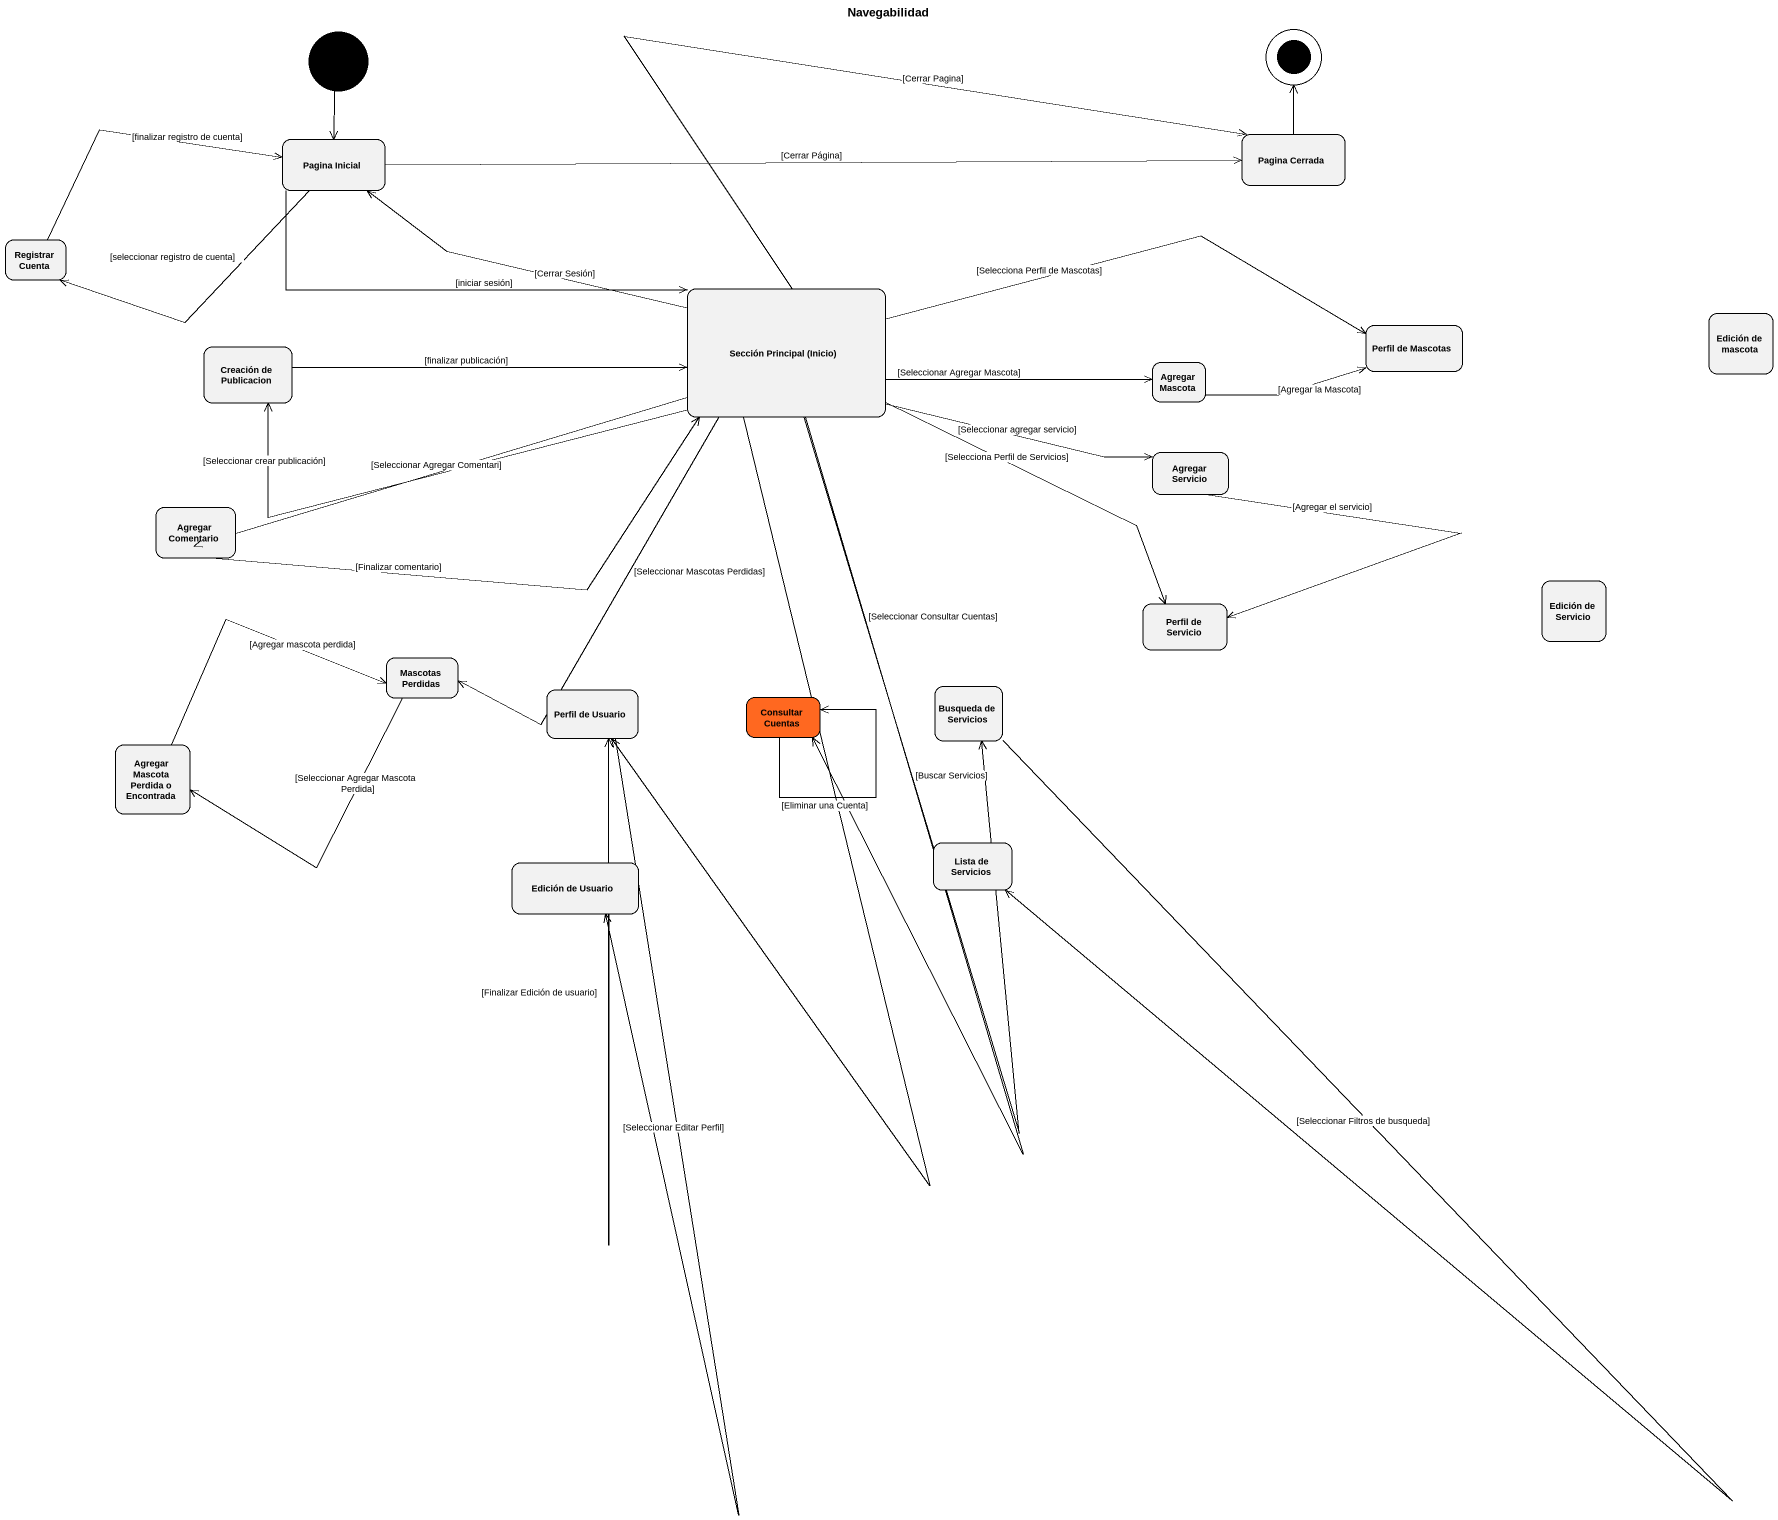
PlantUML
@startuml
title Navegabilidad
hide empty description
state "Pagina Inicial" as Pagina_Inicial
state "Pagina Cerrada" as Pagina_Cerrada
state "Registrar Cuenta" as Registrar_Cuenta
state "Sección Principal (Inicio)" as Sección_Principal_Inicio
state "Edición de mascota" as Edición_de_mascota
state "Creación de Publicacion" as Creación_de_Publicacion
state "Perfil de Mascotas" as Perfil_de_Mascotas
state "Agregar Mascota" as Agregar_Mascota
state "Agregar Servicio" as Agregar_Servicio
state "Agregar Comentario" as Agregar_Comentario
state "Edición de Servicio" as Edición_de_Servicio
state "Perfil de Servicio" as Perfil_de_Servicio
state "Mascotas Perdidas" as Mascotas_Perdidas
state "Perfil de Usuario" as Perfil_de_Usuario
state "Consultar Cuentas" as Consultar_Cuentas #FF6820
state "Busqueda de Servicios" as Busqueda_de_Servicios
state "Agregar Mascota Perdida o Encontrada" as Agregar_Mascota_Perdida_o
state "Lista de Servicios" as Lista_de_Servicios
state "Edición de Usuario" as Edición_de_Usuario
[*] --> Pagina_Inicial
Pagina_Inicial -right-> Pagina_Cerrada : [Cerrar Página]
Pagina_Inicial -left-> Registrar_Cuenta : [seleccionar registro de cuenta]
Pagina_Inicial -right-> Sección_Principal_Inicio : [iniciar sesión]
Registrar_Cuenta -right-> Pagina_Inicial : [finalizar registro de cuenta]
Sección_Principal_Inicio -left-> Pagina_Inicial : [Cerrar Sesión]
Sección_Principal_Inicio -right-> Pagina_Cerrada : [Cerrar Pagina]
Sección_Principal_Inicio -left-> Creación_de_Publicacion : [Seleccionar crear publicación]
Sección_Principal_Inicio -right-> Perfil_de_Mascotas : [Selecciona Perfil de Mascotas]
Sección_Principal_Inicio -right-> Agregar_Mascota : [Seleccionar Agregar Mascota]
Sección_Principal_Inicio -right-> Agregar_Servicio : [Seleccionar agregar servicio]
Sección_Principal_Inicio -left-> Agregar_Comentario : [Seleccionar Agregar Comentari]
Sección_Principal_Inicio --> Perfil_de_Servicio : [Selecciona Perfil de Servicios]
Sección_Principal_Inicio --> Mascotas_Perdidas : [Seleccionar Mascotas Perdidas]
Sección_Principal_Inicio --> Perfil_de_Usuario
Sección_Principal_Inicio --> Consultar_Cuentas : [Seleccionar Consultar Cuentas]
Sección_Principal_Inicio --> Busqueda_de_Servicios : [Buscar Servicios]
Creación_de_Publicacion -right-> Sección_Principal_Inicio : [finalizar publicación]
Agregar_Mascota -right-> Perfil_de_Mascotas : [Agregar la Mascota]
Agregar_Servicio --> Perfil_de_Servicio : [Agregar el servicio]
Agregar_Comentario -right-> Sección_Principal_Inicio : [Finalizar comentario]
Mascotas_Perdidas -left-> Agregar_Mascota_Perdida_o : [Seleccionar Agregar Mascota Perdida]
Perfil_de_Usuario --> Edición_de_Usuario : [Seleccionar Editar Perfil]
Consultar_Cuentas --> Consultar_Cuentas : [Eliminar una Cuenta]
Busqueda_de_Servicios --> Lista_de_Servicios : [Seleccionar Filtros de busqueda]
Agregar_Mascota_Perdida_o -right-> Mascotas_Perdidas : [Agregar mascota perdida]
Edición_de_Usuario -up-> Perfil_de_Usuario : [Finalizar Edición de usuario]
Pagina_Cerrada -up-> [*]
@enduml
